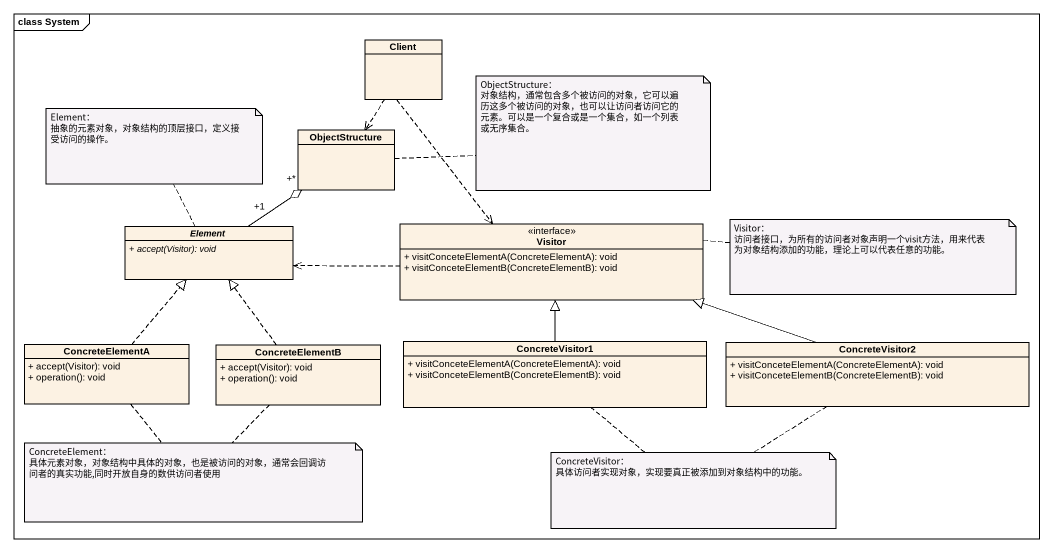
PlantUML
@startuml
mainframe class System
hide circle
hide empty members
skinparam classAttributeIconSize 0
class Client
class ObjectStructure
class Visitor <<interface>> {
  + visitConceteElementA(ConcreteElementA): void
  + visitConceteElementB(ConcreteElementB): void
}
abstract class Element {
  {abstract} + accept(Visitor): void
}
class ConcreteVisitor1 {
  + visitConceteElementA(ConcreteElementA): void
  + visitConceteElementB(ConcreteElementB): void
}
class ConcreteElementA {
  + accept(Visitor): void
  + operation(): void
}
class ConcreteElementB {
  + accept(Visitor): void
  + operation(): void
}
class ConcreteVisitor2 {
  + visitConceteElementA(ConcreteElementA): void
  + visitConceteElementB(ConcreteElementB): void
}
Client ..> ObjectStructure
Client ..> Visitor
Visitor .left.> Element
Element "+1" -up-o "+*" ObjectStructure
ConcreteVisitor1 -up-|> Visitor
ConcreteElementA .up.|> Element
ConcreteElementB .up.|> Element
ConcreteVisitor2 -left-|> Visitor
note top of Element
  Element：
  抽象的元素对象，对象结构的顶层接口，定义接受访问的操作。
end note
note right of ObjectStructure
  ObjectStructure：
  对象结构，通常包含多个被访问的对象，它可以遍历这多个被访问的对象，也可以让访问者访问它的元素。可以是一个复合或是一个集合，如一个列表或无序集合。
end note
note right of Visitor
  Visitor：
  访问者接口，为所有的访问者对象声明一个visit方法，用来代表为对象结构添加的功能，理论上可以代表任意的功能。
end note
note as N4
  ConcreteElement：
  具体元素对象，对象结构中具体的对象，也是被访问的对象，通常会回调访问者的真实功能,同时开放自身的数供访问者使用
end note
N4 .. ConcreteElementA
N4 .. ConcreteElementB
note as N5
  ConcreteVisitor：
  具体访问者实现对象，实现要真正被添加到对象结构中的功能。
end note
N5 .. ConcreteVisitor1
N5 .. ConcreteVisitor2
@enduml
